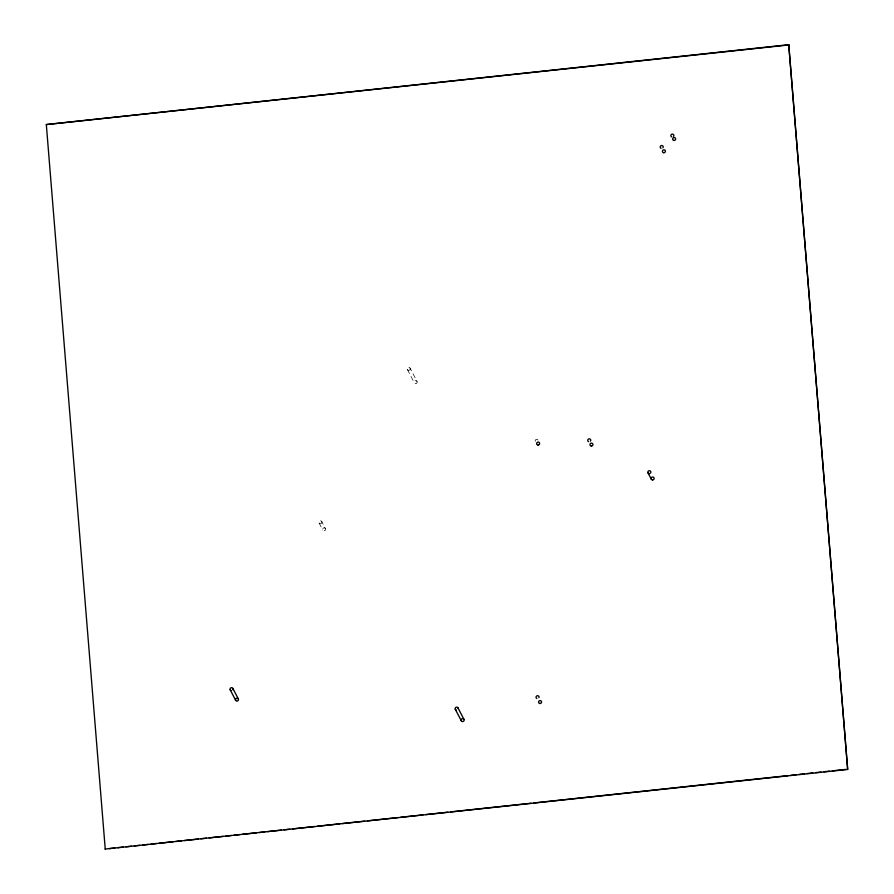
<?xml version="1.0" encoding="UTF-8"?>
<svg xmlns="http://www.w3.org/2000/svg" width="894" height="894" viewBox="0 0 894 894"><rect width="100%" height="100%" fill="white"/><g stroke="black" fill="none" stroke-linecap="round" stroke-linejoin="round"><path stroke-width="0.67" stroke-dasharray="4.47 3.35" d="M410.1 368.149A1.509 1.453 -27.5 0 1 408.647 370.306A1.509 1.453 -27.5 0 1 407.508 368.049A1.509 1.453 -27.5 0 1 410.1 368.149L417.04 381.481A1.509 1.453 -27.5 0 1 415.587 383.638A1.509 1.453 -27.5 0 1 414.447 381.392A1.509 1.453 -27.5 0 1 417.04 381.481M407.407 369.524L414.347 382.856M321.762 521.582A1.509 1.453 -27.5 0 1 320.309 523.739A1.509 1.453 -27.5 0 1 319.169 521.481A1.509 1.453 -27.5 0 1 321.762 521.582L325.45 528.667A1.509 1.453 -27.5 0 1 323.997 530.812A1.509 1.453 -27.5 0 1 322.857 528.566A1.509 1.453 -27.5 0 1 325.45 528.667M319.069 522.956L322.756 530.041M535.294 441.368A1.509 1.453 -27.5 0 1 536.177 439.457A1.509 1.453 -27.5 0 1 538.099 440.25"/><path stroke-width="1.34" d="M105.257 849.3L46.32 124.557L788.743 44.7L847.68 769.443L105.134 849.054M788.866 44.946L46.32 124.557M109.291 848.607L114.845 848.015M117.617 847.713L123.171 847.121M125.942 846.819L131.496 846.227M134.268 845.925L139.822 845.333M142.593 845.031L148.147 844.428M150.93 844.137L156.472 843.534M159.255 843.243L173.123 841.746M175.906 841.444L181.448 840.852M184.231 840.55L198.11 839.064M200.882 838.762L206.436 838.159M209.207 837.868L223.087 836.371M225.858 836.069L231.412 835.477M234.183 835.175L239.737 834.583M242.509 834.281L256.388 832.795M259.159 832.493L264.713 831.889M267.496 831.599L281.364 830.101M284.147 829.8L289.69 829.207M292.472 828.906L314.677 826.514M317.448 826.224L339.653 823.832M342.424 823.53L364.629 821.15M367.4 820.848L397.931 817.563M400.713 817.261L422.918 814.881M425.689 814.579L447.894 812.188M450.665 811.886L531.159 803.237M533.93 802.935L787.882 775.623M790.654 775.321L796.208 774.718M798.979 774.428L804.533 773.824M807.304 773.534L812.858 772.93M815.63 772.628L821.184 772.036M823.955 771.734L829.509 771.142M832.28 770.84L846.16 769.354M847.68 769.443L788.743 44.7M647.994 472.837L651.279 479.162M457.996 707.914L463.986 719.413A1.509 1.453 -27.5 0 1 462.533 721.57A1.509 1.453 -27.5 0 1 461.393 719.312A1.509 1.453 -27.5 0 1 463.986 719.413M455.303 709.288L461.293 720.787M232.887 688.458L238.34 698.929A1.509 1.453 -27.5 0 1 236.888 701.086A1.509 1.453 -27.5 0 1 235.748 698.84A1.509 1.453 -27.5 0 1 238.34 698.929M230.194 689.833L235.647 700.304M588.632 441.681A1.509 1.453 -27.5 0 1 587.883 439.692A1.509 1.453 -27.5 0 1 589.984 439.021A1.509 1.453 -27.5 0 1 590.453 441.1M231.099 690.559A1.509 1.453 -27.5 0 1 230.138 688.671A1.509 1.453 -27.5 0 1 232.172 687.799A1.509 1.453 -27.5 0 1 232.853 689.81M536.825 698.493A1.509 1.453 -27.5 0 1 536.21 696.571A1.509 1.453 -27.5 0 1 538.177 695.834A1.509 1.453 -27.5 0 1 538.926 697.711M456.353 710.048A1.509 1.453 -27.5 0 1 455.158 708.484A1.509 1.453 -27.5 0 1 456.678 707.132A1.509 1.453 -27.5 0 1 458.153 708.439M671.774 136.927A1.509 1.453 -27.5 0 1 671.014 134.938A1.509 1.453 -27.5 0 1 673.115 134.268A1.509 1.453 -27.5 0 1 673.595 136.346M649.457 473.619A1.509 1.453 -27.5 0 1 647.882 471.887A1.509 1.453 -27.5 0 1 650.083 470.859A1.509 1.453 -27.5 0 1 650.374 473.183M661.113 148.359A1.509 1.453 -27.5 0 1 660.353 146.37A1.509 1.453 -27.5 0 1 662.465 145.7A1.509 1.453 -27.5 0 1 662.935 147.778M591.336 446.05A1.509 1.453 -27.5 0 0 592.789 443.893A1.509 1.453 -27.5 0 0 590.196 443.804A1.509 1.453 -27.5 0 0 591.336 446.05M539.976 703.511A1.509 1.453 -27.5 0 0 541.418 701.354A1.509 1.453 -27.5 0 0 538.825 701.265A1.509 1.453 -27.5 0 0 539.976 703.511M674.054 140.47A1.509 1.453 -27.5 0 0 675.495 138.313A1.509 1.453 -27.5 0 0 672.903 138.224A1.509 1.453 -27.5 0 0 674.054 140.47M652.531 479.933A1.509 1.453 -27.5 0 0 653.972 477.787A1.509 1.453 -27.5 0 0 651.38 477.687A1.509 1.453 -27.5 0 0 652.531 479.933M538.032 445.033A1.509 1.453 -27.5 0 0 539.484 442.876A1.509 1.453 -27.5 0 0 536.892 442.787A1.509 1.453 -27.5 0 0 538.032 445.033M663.817 152.718A1.509 1.453 -27.5 0 0 665.259 150.561A1.509 1.453 -27.5 0 0 662.666 150.471A1.509 1.453 -27.5 0 0 663.817 152.718"/></g></svg>
